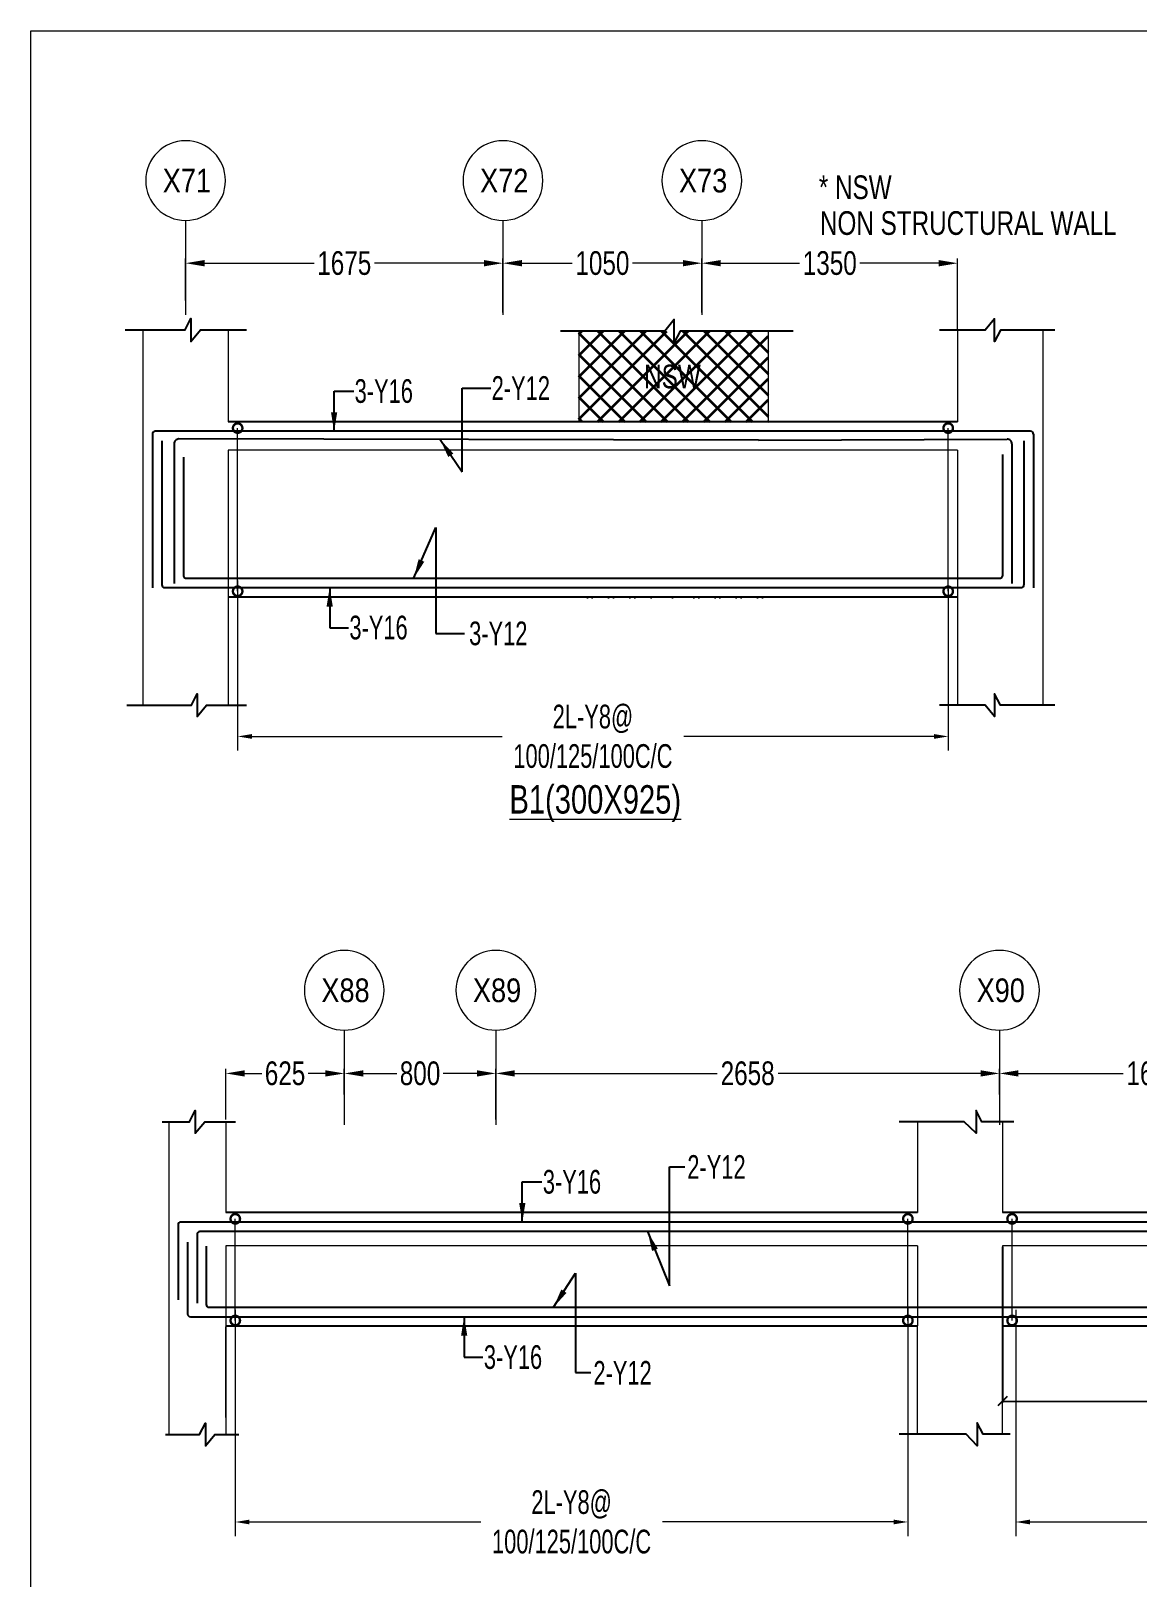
# Model space of a CAD drawing. Header units: millimetres. Extents: x -2697 to 288508, y -1308 to 60928.
# Drawn here: x -2697 to 3141, y 22907 to 31071 of the extents above; entities that cross this region are included whole.
import ezdxf
from ezdxf.enums import TextEntityAlignment as Align

# ---------------------------------------------------------------- set-up
doc = ezdxf.new("R2010")
doc.units = ezdxf.units.MM
doc.header["$LTSCALE"] = 100
for name, pattern in [('ACAD_ISO04W100', [30, 24, -3, 0, -3]), ('CONTINOUS', [0]), ('CONTINU', [0]), ('HIDDEN', [0.375, 0.25, -0.125])]:
    doc.linetypes.add(name, pattern=pattern)
doc.layers.get('Defpoints').update_dxf_attribs({"color": 1, "lineweight": 0})
for name, color, linetype in [('-S-ARROW', 253, 'Continuous'), ('-S-MISC', 8, 'Continuous'), ('-STR-BEAM', 7, 'CONTINU'), ('-STR-REINF', 3, 'Continuous'), ('-STR-TEXT', 6, 'Continuous')]:
    doc.layers.add(name, color=color, linetype=linetype)
for name, color, linetype, lineweight in [('-S-STIRUP', 11, 'Continuous', 9), ('-S-TEXT', 6, 'Continuous', 0), ('-STR-COLUMN', 5, 'HIDDEN', 13), ('-STR-RF-DIM', 252, 'CONTINOUS', 20), ('A-ANNO-GRID-LINE', 252, 'ACAD_ISO04W100', 20), ('A-ANNO-GRID-TEXT', 13, 'Continuous', 15), ('GRID DIM', 252, 'Continuous', 9), ('S-COL HATCH', 9, 'Continuous', 35), ('SEC TEXT', 9, 'Continuous', 18), ('SLAB LINE', 254, 'HIDDEN', 20)]:
    doc.layers.add(name, color=color, linetype=linetype, lineweight=lineweight)
doc.styles.add('BEAM-LS', font='romans.shx', dxfattribs={"width": 0.8})
doc.styles.add('Dim.s & Anno.(Misc.)', font='ARIALN.TTF')
doc.styles.add('SOBHA', font='swisscl.ttf', dxfattribs={"width": 0.9})
doc.styles.add('sobha.sed', font='swisscl.ttf')
doc.dimstyles.new('S--25', dxfattribs={"dimscale": 25, "dimtxt": 2.5, "dimasz": 2, "dimexe": 0.25, "dimexo": 0.25, "dimgap": 0.1, "dimtad": 0, "dimdec": 0, "dimrnd": 0.0005, "dimzin": 0, "dimdsep": 46, "dimtxsty": 'SOBHA', "dimblk": 'OBLIQUE', "dimcen": 0.09, "dimclrd": 8, "dimclre": 8, "dimclrt": 6, "dimadec": 0, "dimazin": 0, "dimtfac": 1, "dimtdec": 0, "dimtofl": 0, "dimtmove": 0, "dimatfit": 3, "dimfxl": 0.18, "dimtolj": 1, "dimtzin": 0, "dimlwd": -1, "dimlwe": -1, "dimarcsym": 0})
doc.dimstyles.new('S-50', dxfattribs={"dimscale": 50, "dimtxt": 2.5, "dimasz": 2, "dimexe": 0.5, "dimexo": 0.25, "dimgap": 0.25, "dimtad": 0, "dimdec": 0, "dimrnd": 0.0005, "dimzin": 0, "dimdsep": 46, "dimtxsty": 'sobha.sed', "dimblk": 'OBLIQUE', "dimcen": 0.09, "dimclrd": 8, "dimclre": 8, "dimclrt": 6, "dimadec": 0, "dimazin": 0, "dimtfac": 1, "dimtdec": 0, "dimtofl": 0, "dimtmove": 2, "dimatfit": 3, "dimfxl": 0.18, "dimtolj": 1, "dimtzin": 0, "dimlwd": -1, "dimlwe": -1, "dimarcsym": 0})
doc.dimstyles.new('S-DIM50', dxfattribs={"dimscale": 50, "dimtxt": 2.5, "dimasz": 1.5, "dimexe": 1.5, "dimexo": 1, "dimgap": 0.5, "dimtad": 0, "dimdec": 0, "dimzin": 0, "dimdsep": 46, "dimtxsty": 'SOBHA', "dimcen": 0.09, "dimclrd": 256, "dimclre": 256, "dimclrt": 6, "dimadec": 5, "dimazin": 0, "dimtfac": 1, "dimtdec": 0, "dimtofl": 0, "dimtmove": 0, "dimatfit": 3, "dimfxl": 0.18, "dimtolj": 1, "dimtzin": 0, "dimlwd": -1, "dimlwe": -1, "dimarcsym": 0})
doc.dimstyles.new('STIRUP', dxfattribs={"dimscale": 50, "dimtxt": 2.5, "dimasz": 2.2, "dimexe": 0, "dimexo": 0, "dimgap": 0.5, "dimtad": 0, "dimdec": 0, "dimzin": 0, "dimdsep": 46, "dimtxsty": 'BEAM-LS', "dimblk": 'DOTSMALL', "dimcen": 0.09, "dimclrd": 256, "dimclre": 256, "dimclrt": 256, "dimadec": 5, "dimazin": 0, "dimtfac": 1, "dimtdec": 0, "dimtofl": 0, "dimtmove": 0, "dimatfit": 3, "dimldrblk": 'DOTSMALL', "dimfxl": 0, "dimfxlon": 1, "dimtolj": 1, "dimtzin": 0, "dimlwd": -1, "dimlwe": -1, "dimarcsym": 0})

# ---------------------------------------------------------------- blocks, each defined once
blk = doc.blocks.new('_Oblique')
at = {"color": 0, "linetype": 'ByBlock', "lineweight": -2}
blk.add_line((-0.5, -0.5), (0.5, 0.5), dxfattribs=at)
blk = doc.blocks.new('*D76')
at = {"layer": '-STR-RF-DIM', "transparency": 16777216}
for p, q in [((-1605.8, 28168.6), (-1605.8, 27270.3)), ((2144.4, 28123.4), (2144.4, 27270.3)), ((-1530.8, 27345.3), (-209.9, 27345.3)), ((2069.4, 27345.3), (748.5, 27345.3))]:
    blk.add_line(p, q, dxfattribs=at)
for points in [[(-1530.8, 27357.8), (-1530.8, 27332.8), (-1605.8, 27345.3)], [(2069.4, 27357.8), (2069.4, 27332.8), (2144.4, 27345.3)]]:
    blk.add_solid(points, dxfattribs=at)
at = {"layer": 'Defpoints', "color": 0, "transparency": 16777216}
for p in [(-1605.8, 28168.6, 178586.6), (2144.4, 28123.4, 0), (2144.4, 27345.3)]:
    blk.add_point(p, dxfattribs=at)
at = {"layer": '-STR-RF-DIM', "color": 6, "transparency": 16777216, "insert": (269.3, 27345.3), "char_height": 125, "attachment_point": 5, "style": 'SOBHA'}
blk.add_mtext('\\A1;2L-Y8@\\P100/125/100C/C', dxfattribs=at)
blk = doc.blocks.new('_DotSmall')
at = {"color": 0, "linetype": 'ByBlock', "const_width": 0.5}
blk.add_lwpolyline([(-0.0625, 0, 1), (0.0625, 0, 1)], format="xyb", close=True, dxfattribs=at)
blk = doc.blocks.new('*D77')
at = {"layer": '-S-STIRUP', "ltscale": 100, "transparency": 16777216}
blk.add_line((-1605.8, 28111.7), (-1605.8, 28973.4), dxfattribs=at)
at = {"layer": 'Defpoints', "color": 0, "linetype": 'CONTINU', "ltscale": 100, "transparency": 16777216}
for p in [(-1605.8, 28973.4), (-1605.8, 28973.4), (-1605.8, 28111.7)]:
    blk.add_point(p, dxfattribs=at)
at = {"layer": '-S-STIRUP', "linetype": 'CONTINU', "ltscale": 100, "transparency": 16777216, "xscale": 100, "yscale": 100, "zscale": 100}
for p, rotation in [((-1605.8, 28973.4), 90), ((-1605.8, 28111.7), 270)]:
    blk.add_blockref('_DotSmall', p, dxfattribs=dict(at, rotation=rotation))
blk = doc.blocks.new('*D78')
at = {"layer": '-S-STIRUP', "ltscale": 100, "transparency": 16777216}
blk.add_line((2144.4, 28111.7), (2144.4, 28973.4), dxfattribs=at)
at = {"layer": 'Defpoints', "color": 0, "linetype": 'CONTINU', "ltscale": 100, "transparency": 16777216}
for p in [(2144.4, 28973.4), (2144.4, 28973.4), (2144.4, 28111.7)]:
    blk.add_point(p, dxfattribs=at)
at = {"layer": '-S-STIRUP', "linetype": 'CONTINU', "ltscale": 100, "transparency": 16777216, "xscale": 100, "yscale": 100, "zscale": 100}
for p, rotation in [((2144.4, 28973.4), 90), ((2144.4, 28111.7), 270)]:
    blk.add_blockref('_DotSmall', p, dxfattribs=dict(at, rotation=rotation))
blk = doc.blocks.new('A-SYMB_Grid')
blk.add_circle((0, 0), 4.21)
at = {"style": 'Dim.s & Anno.(Misc.)'}
blk.add_attdef('GRID', text='', height=3, dxfattribs=at).set_placement((0, 0), align=Align.MIDDLE_CENTER)
blk = doc.blocks.new('*D71')
at = {"layer": 'Defpoints', "color": 0, "transparency": 16777216}
for p in [(-205.6, 29844.1), (-1880.6, 29634.6), (-205.6, 29570.8)]:
    blk.add_point(p, dxfattribs=at)
at = {"layer": 'GRID DIM', "transparency": 16777216}
for p, q in [((-1880.6, 29647.1), (-1880.6, 29869.1)), ((-1780.6, 29844.1), (-1202.4, 29844.1)), ((-305.6, 29844.1), (-883.9, 29844.1)), ((-205.6, 29583.3), (-205.6, 29869.1))]:
    blk.add_line(p, q, dxfattribs=at)
for points in [[(-1780.6, 29860.8), (-1780.6, 29827.4), (-1880.6, 29844.1)], [(-305.6, 29860.8), (-305.6, 29827.4), (-205.6, 29844.1)]]:
    blk.add_solid(points, dxfattribs=at)
at = {"layer": 'GRID DIM', "color": 13, "transparency": 16777216, "insert": (-1043.1, 29844.1), "char_height": 125, "attachment_point": 5, "style": 'sobha.sed'}
blk.add_mtext('\\A1;1675', dxfattribs=at)
blk = doc.blocks.new('*D72')
at = {"layer": 'Defpoints', "color": 0, "transparency": 16777216}
for p in [(844.4, 29844.1), (-205.6, 29634.6), (844.4, 29570.8)]:
    blk.add_point(p, dxfattribs=at)
at = {"layer": 'GRID DIM', "transparency": 16777216}
for p, q in [((-205.6, 29647.1), (-205.6, 29869.1)), ((-105.6, 29844.1), (159.9, 29844.1)), ((744.4, 29844.1), (478.8, 29844.1)), ((844.4, 29583.3), (844.4, 29869.1))]:
    blk.add_line(p, q, dxfattribs=at)
for points in [[(-105.6, 29860.8), (-105.6, 29827.4), (-205.6, 29844.1)], [(744.4, 29860.8), (744.4, 29827.4), (844.4, 29844.1)]]:
    blk.add_solid(points, dxfattribs=at)
at = {"layer": 'GRID DIM', "color": 13, "transparency": 16777216, "insert": (319.4, 29844.1), "char_height": 125, "attachment_point": 5, "style": 'sobha.sed'}
blk.add_mtext('\\A1;1050', dxfattribs=at)
blk = doc.blocks.new('*D73')
at = {"layer": 'Defpoints', "color": 0, "transparency": 16777216}
for p in [(2194.4, 29844.1), (844.4, 29634.6), (2194.4, 29485.5, 0)]:
    blk.add_point(p, dxfattribs=at)
at = {"layer": 'GRID DIM', "transparency": 16777216}
for p, q in [((844.4, 29647.1), (844.4, 29869.1)), ((944.4, 29844.1), (1360, 29844.1)), ((2094.4, 29844.1), (1678.8, 29844.1)), ((2194.4, 29498), (2194.4, 29869.1))]:
    blk.add_line(p, q, dxfattribs=at)
for points in [[(944.4, 29860.8), (944.4, 29827.4), (844.4, 29844.1)], [(2094.4, 29860.8), (2094.4, 29827.4), (2194.4, 29844.1)]]:
    blk.add_solid(points, dxfattribs=at)
at = {"layer": 'GRID DIM', "color": 13, "transparency": 16777216, "insert": (1519.4, 29844.1), "char_height": 125, "attachment_point": 5, "style": 'sobha.sed'}
blk.add_mtext('\\A1;1350', dxfattribs=at)
blk = doc.blocks.new('*D454')
at = {"layer": '-STR-RF-DIM', "transparency": 16777216}
for p, q in [((1931.7, 24331.1), (1931.7, 23122.5)), ((-1618.4, 24318.3), (-1618.4, 23122.5)), ((-1543.4, 23197.5), (-322.5, 23197.5)), ((1856.7, 23197.5), (635.9, 23197.5))]:
    blk.add_line(p, q, dxfattribs=at)
for points in [[(-1543.4, 23210), (-1543.4, 23185), (-1618.4, 23197.5)], [(1856.7, 23210), (1856.7, 23185), (1931.7, 23197.5)]]:
    blk.add_solid(points, dxfattribs=at)
at = {"layer": 'Defpoints', "color": 0, "transparency": 16777216}
for p in [(1931.7, 24331.1, 0), (-1618.4, 24318.3, 178586.6), (1931.7, 23197.5)]:
    blk.add_point(p, dxfattribs=at)
at = {"layer": '-STR-RF-DIM', "color": 6, "transparency": 16777216, "insert": (156.7, 23197.5), "char_height": 125, "attachment_point": 5, "style": 'SOBHA'}
blk.add_mtext('\\A1;2L-Y8@\\P100/125/100C/C', dxfattribs=at)
blk = doc.blocks.new('*D455')
at = {"layer": '-S-STIRUP', "ltscale": 100, "transparency": 16777216}
blk.add_line((-1618.4, 24261.3), (-1618.4, 24798.1), dxfattribs=at)
at = {"layer": 'Defpoints', "color": 0, "linetype": 'CONTINU', "ltscale": 100, "transparency": 16777216}
for p in [(-1618.4, 24798.1), (-1618.4, 24798.1), (-1618.4, 24261.3)]:
    blk.add_point(p, dxfattribs=at)
at = {"layer": '-S-STIRUP', "linetype": 'CONTINU', "ltscale": 100, "transparency": 16777216, "xscale": 100, "yscale": 100, "zscale": 100}
for p, rotation in [((-1618.4, 24798.1), 90), ((-1618.4, 24261.3), 270)]:
    blk.add_blockref('_DotSmall', p, dxfattribs=dict(at, rotation=rotation))
blk = doc.blocks.new('*D456')
at = {"layer": '-S-STIRUP', "ltscale": 100, "transparency": 16777216}
blk.add_line((2481.6, 24261.3), (2481.6, 24798.1), dxfattribs=at)
at = {"layer": 'Defpoints', "color": 0, "linetype": 'CONTINU', "ltscale": 100, "transparency": 16777216}
for p in [(2481.6, 24798.1), (2481.6, 24798.1), (2481.6, 24261.3)]:
    blk.add_point(p, dxfattribs=at)
at = {"layer": '-S-STIRUP', "linetype": 'CONTINU', "ltscale": 100, "transparency": 16777216, "xscale": 100, "yscale": 100, "zscale": 100}
for p, rotation in [((2481.6, 24798.1), 90), ((2481.6, 24261.3), 270)]:
    blk.add_blockref('_DotSmall', p, dxfattribs=dict(at, rotation=rotation))
blk = doc.blocks.new('*D458')
at = {"layer": '-S-STIRUP', "ltscale": 100, "transparency": 16777216}
blk.add_line((1931.7, 24261.3), (1931.7, 24798.1), dxfattribs=at)
at = {"layer": 'Defpoints', "color": 0, "linetype": 'CONTINU', "ltscale": 100, "transparency": 16777216}
for p in [(1931.7, 24798.1), (1931.7, 24798.1), (1931.7, 24261.3)]:
    blk.add_point(p, dxfattribs=at)
at = {"layer": '-S-STIRUP', "linetype": 'CONTINU', "ltscale": 100, "transparency": 16777216, "xscale": 100, "yscale": 100, "zscale": 100}
for p, rotation in [((1931.7, 24798.1), 90), ((1931.7, 24261.3), 270)]:
    blk.add_blockref('_DotSmall', p, dxfattribs=dict(at, rotation=rotation))
blk = doc.blocks.new('*D460')
at = {"layer": 'Defpoints', "color": 0, "transparency": 16777216}
for p in [(4040.2, 25565.9), (2415.2, 25441.9, 0), (4040.2, 25441.9, 0)]:
    blk.add_point(p, dxfattribs=at)
at = {"layer": 'GRID DIM', "transparency": 16777216}
for p, q in [((2415.2, 25454.4), (2415.2, 25590.9)), ((2515.2, 25565.9), (3068.5, 25565.9)), ((3940.2, 25565.9), (3387, 25565.9)), ((4040.2, 25454.4), (4040.2, 25590.9))]:
    blk.add_line(p, q, dxfattribs=at)
for points in [[(2515.2, 25582.6), (2515.2, 25549.3), (2415.2, 25565.9)], [(3940.2, 25582.6), (3940.2, 25549.3), (4040.2, 25565.9)]]:
    blk.add_solid(points, dxfattribs=at)
at = {"layer": 'GRID DIM', "color": 13, "transparency": 16777216, "insert": (3227.7, 25565.9), "char_height": 125, "attachment_point": 5, "style": 'sobha.sed'}
blk.add_mtext('\\A1;1625', dxfattribs=at)
blk = doc.blocks.new('*D472')
at = {"layer": 'Defpoints', "color": 0, "transparency": 16777216}
for p in [(-243.2, 25565.9), (-243.2, 25441.9, 0), (2415.2, 25441.9, 0)]:
    blk.add_point(p, dxfattribs=at)
at = {"layer": 'GRID DIM', "transparency": 16777216}
for p, q in [((-243.2, 25454.4), (-243.2, 25590.9)), ((-143.2, 25565.9), (925.3, 25565.9)), ((2315.2, 25565.9), (1246.7, 25565.9)), ((2415.2, 25454.4), (2415.2, 25590.9))]:
    blk.add_line(p, q, dxfattribs=at)
for points in [[(-143.2, 25582.6), (-143.2, 25549.3), (-243.2, 25565.9)], [(2315.2, 25582.6), (2315.2, 25549.3), (2415.2, 25565.9)]]:
    blk.add_solid(points, dxfattribs=at)
at = {"layer": 'GRID DIM', "color": 13, "transparency": 16777216, "insert": (1086, 25565.9), "char_height": 125, "attachment_point": 5, "style": 'sobha.sed'}
blk.add_mtext('\\A1;2658', dxfattribs=at)
blk = doc.blocks.new('*D473')
at = {"layer": 'Defpoints', "color": 0, "transparency": 16777216}
for p in [(-1043.2, 25565.9), (-1043.2, 25441.9, 0), (-1668.3, 25310.2, 0)]:
    blk.add_point(p, dxfattribs=at)
at = {"layer": 'GRID DIM', "transparency": 16777216}
for p, q in [((-1668.3, 25322.7), (-1668.3, 25590.9)), ((-1568.3, 25565.9), (-1477.5, 25565.9)), ((-1143.2, 25565.9), (-1234, 25565.9)), ((-1043.2, 25454.4), (-1043.2, 25590.9))]:
    blk.add_line(p, q, dxfattribs=at)
for points in [[(-1568.3, 25582.6), (-1568.3, 25549.3), (-1668.3, 25565.9)], [(-1143.2, 25582.6), (-1143.2, 25549.3), (-1043.2, 25565.9)]]:
    blk.add_solid(points, dxfattribs=at)
at = {"layer": 'GRID DIM', "color": 13, "transparency": 16777216, "insert": (-1355.7, 25565.9), "char_height": 125, "attachment_point": 5, "style": 'sobha.sed'}
blk.add_mtext('\\A1;625', dxfattribs=at)
blk = doc.blocks.new('*D474')
at = {"layer": 'Defpoints', "color": 0, "transparency": 16777216}
for p in [(-1043.2, 25565.9), (-1043.2, 25441.9, 0), (-243.2, 25310.2, 0)]:
    blk.add_point(p, dxfattribs=at)
at = {"layer": 'GRID DIM', "transparency": 16777216}
for p, q in [((-1043.2, 25454.4), (-1043.2, 25590.9)), ((-943.2, 25565.9), (-765.1, 25565.9)), ((-343.2, 25565.9), (-521.4, 25565.9)), ((-243.2, 25322.7), (-243.2, 25590.9))]:
    blk.add_line(p, q, dxfattribs=at)
for points in [[(-943.2, 25582.6), (-943.2, 25549.3), (-1043.2, 25565.9)], [(-343.2, 25582.6), (-343.2, 25549.3), (-243.2, 25565.9)]]:
    blk.add_solid(points, dxfattribs=at)
at = {"layer": 'GRID DIM', "color": 13, "transparency": 16777216, "insert": (-643.2, 25565.9), "char_height": 125, "attachment_point": 5, "style": 'sobha.sed'}
blk.add_mtext('\\A1;800', dxfattribs=at)
blk = doc.blocks.new('*D737')
at = {"layer": '-STR-RF-DIM', "transparency": 16777216}
for p, q in [((8981.7, 24331.1), (8981.7, 23122.5)), ((2500.6, 24318.3), (2500.6, 23122.5)), ((2575.6, 23197.5), (5262, 23197.5)), ((8906.7, 23197.5), (6220.4, 23197.5))]:
    blk.add_line(p, q, dxfattribs=at)
for points in [[(2575.6, 23210), (2575.6, 23185), (2500.6, 23197.5)], [(8906.7, 23210), (8906.7, 23185), (8981.7, 23197.5)]]:
    blk.add_solid(points, dxfattribs=at)
at = {"layer": 'Defpoints', "color": 0, "transparency": 16777216}
for p in [(8981.7, 24331.1, 0), (2500.6, 24318.3, 178586.6), (8981.7, 23197.5)]:
    blk.add_point(p, dxfattribs=at)
at = {"layer": '-STR-RF-DIM', "color": 6, "transparency": 16777216, "insert": (5741.2, 23197.5), "char_height": 125, "attachment_point": 5, "style": 'SOBHA'}
blk.add_mtext('\\A1;2L-Y10@\\P100/150/100C/C', dxfattribs=at)
blk = doc.blocks.new('*D845')
at = {"color": 8, "transparency": 16777216}
for p, q in [((2431.7, 24649.8), (2431, 23828.9)), ((9031.7, 24643.6), (9031, 23822.6)), ((2431, 23835.1), (5661.6, 23832.1)), ((9031, 23828.9), (5800.3, 23831.9))]:
    blk.add_line(p, q, dxfattribs=at)
at = {"layer": 'Defpoints', "color": 0, "transparency": 16777216}
for p in [(2431.7, 24656.1, 0), (9031.7, 24649.8), (9031, 23828.9)]:
    blk.add_point(p, dxfattribs=at)
at = {"color": 8, "transparency": 16777216, "xscale": 50, "yscale": 50, "zscale": 50}
for p, rotation in [((2431, 23835.1), 179.9457426492544), ((9031, 23828.9), 359.9457426492545)]:
    blk.add_blockref('_Oblique', p, dxfattribs=dict(at, rotation=rotation))
at = {"color": 6, "transparency": 16777216, "insert": (5731, 23832), "char_height": 62.5, "attachment_point": 5, "rotation": 359.94574, "style": 'SOBHA'}
blk.add_mtext('\\A1;6600', dxfattribs=at)

msp = doc.modelspace()

# ---------------------------------------------------------------- hatches: boundary and pattern name
at = {"layer": 'S-COL HATCH'}
h = msp.add_hatch(dxfattribs=at)
h.set_pattern_fill('ANSI37', color=8, scale=25)
h.set_pattern_definition([(45, (-85508.35, -194978.8), (-56.1266, 56.1266), []), (135, (-85508.35, -194978.8), (-56.1266, -56.1266), [])])
h.paths.add_polyline_path([(1194.39, 28081.37), (194.39, 28081.37), (198.88, 28081.37), (1198.88, 28081.37)])
h.paths.add_polyline_path([(194.39, 29006.37), (1194.39, 29006.37), (1194.39, 29485.46), (194.39, 29485.46)])

# ---------------------------------------------------------------- linework, layer by layer
at = {"layer": '-S-MISC', "linetype": 'ByBlock', "ltscale": 1000, "elevation": 0}
for points in [[(-2199.41, 29491.59), (-1882.94, 29491.59), (-1852.07, 29551.25), (-1852.07, 29431.09), (-1802.22, 29491.59), (-1559.76, 29491.59)], [(1325.44, 29485.46), (729.75, 29485.46), (698.88, 29425.8), (698.88, 29545.97), (649.03, 29485.46), (98.56, 29485.46)], [(2706.98, 29489.74), (2420.45, 29489.74), (2389.58, 29430.08), (2389.58, 29550.25), (2339.73, 29489.74), (2098.57, 29489.74)], [(-2190.14, 27510.46), (-1850.1, 27510.46), (-1819.23, 27570.12), (-1819.23, 27449.96), (-1769.38, 27510.46), (-1559.76, 27510.46)], [(2706.98, 27510.46), (2420.45, 27510.46), (2389.58, 27570.12), (2389.58, 27449.96), (2339.73, 27510.46), (2098.57, 27510.46)], [(-2003.39, 25310.15), (-1860.21, 25310.15), (-1829.34, 25369.81), (-1829.34, 25249.65), (-1779.49, 25310.15), (-1617.41, 25310.15)], [(2491.73, 25310.74), (2322.29, 25310.74), (2291.42, 25370.4), (2291.42, 25250.24), (2228.36, 25310.74), (1885.91, 25310.74)], [(-1986.93, 23660.15), (-1807.24, 23660.15), (-1776.37, 23719.81), (-1776.37, 23599.65), (-1726.52, 23660.15), (-1599.34, 23660.15)], [(2471.33, 23660.52), (2328.96, 23660.52), (2298.09, 23720.18), (2298.09, 23600.01), (2239.55, 23660.52), (1885.91, 23660.52)]]:
    msp.add_lwpolyline(points, dxfattribs=at)
at = {"layer": '-STR-BEAM'}
for p, q in [((2194.4, 29006.37, 0), (-1655.6, 29006.37, 0)), ((2194.4, 28081.37, 0), (-1655.6, 28081.37, 0)), ((1981.75, 24831.05, 0), (-1668.25, 24831.05, 0)), ((9031.75, 24831.05, 0), (2431.75, 24831.05, 0)), ((1981.75, 24231.05, 0), (-1668.25, 24231.05, 0)), ((9031.75, 24231.05, 0), (2431.75, 24231.05, 0))]:
    msp.add_line(p, q, dxfattribs=at)
at = {"layer": '-STR-COLUMN', "linetype": 'Continuous', "ltscale": 10}
for p, q in [((-2105.6, 29485.46, 0), (-2105.6, 27510.46, 0)), ((-1655.6, 29485.46, 0), (-1655.6, 29006.37, 0)), ((194.39, 29485.46, 0), (194.39, 29006.37, 0)), ((1194.39, 29485.46, 0), (1194.39, 29006.37, 0)), ((2194.4, 29485.46, 0), (2194.4, 29006.37, 0)), ((2644.4, 29485.46, 0), (2644.4, 27510.46, 0)), ((-1655.6, 28081.37, 0), (-1655.6, 27510.46, 0)), ((2194.4, 28081.37, 0), (2194.4, 27510.46, 0)), ((-1968.25, 25310.15, 0), (-1968.25, 23660.15, 0)), ((-1668.25, 25310.15, 0), (-1668.25, 24831.05, 0)), ((1981.75, 25310.15, 0), (1981.75, 24831.05, 0)), ((2431.75, 25310.15, 0), (2431.75, 24831.05, 0)), ((-1668.25, 24231.05, 0), (-1668.25, 23660.15, 0)), ((-1668.25, 24231.05, 0), (-1668.25, 23660.15, 0)), ((-1668.25, 23749.24, 0), (-1668.25, 24228.34, 0)), ((1981.75, 23660.52, 0), (1981.75, 24231.05, 0)), ((2431.75, 23660.52, 0), (2431.75, 24231.05, 0))]:
    msp.add_line(p, q, dxfattribs=at)
at = {"layer": '-STR-REINF', "ltscale": 10}
for p, q in [((-2055.6, 28941.37, 0), (-2055.6, 28130.7, 0)), ((2579.4, 28956.37, 0), (-2040.6, 28956.37, 0)), ((-2005.6, 28906.37, 0), (-2005.6, 28146.37, 0)), ((1144.09, 28909.2, 0), (-1916.23, 28915.9, 0)), ((1144.09, 28909.2, 0), (2455.1, 28915.58, 0)), ((2544.4, 28906.37, 0), (2544.4, 28146.37, 0)), ((2594.4, 28941.37, 0), (2594.4, 28130.7, 0)), ((-1941.34, 28890.9, 0), (-1941.34, 28152.94, 0)), ((-1891.34, 28819.6, 0), (-1891.34, 28191.37, 0)), ((2430.21, 28833.96, 0), (2430.16, 28191.37, 0)), ((2480.22, 28890.58, 0), (2480.15, 28152.61, 0)), ((-1881.34, 28181.37, 0), (2420.16, 28181.37, 0)), ((-1990.6, 28131.37, 0), (2529.4, 28131.37, 0)), ((-1920.25, 24766.05, 0), (-1920.25, 24370.22, 0)), ((15511.34, 24781.05, 0), (-1905.25, 24781.05, 0)), ((-1870.25, 24675.22, 0), (-1870.25, 24296.05, 0)), ((-1820.25, 24716.05, 0), (-1820.25, 24353.09, 0)), ((15413.42, 24731.05, 0), (-1805.25, 24731.05, 0)), ((-1772.25, 24653.05, 0), (-1772.25, 24346.05, 0)), ((-1757.25, 24331.05, 0), (15374.02, 24331.05, 0)), ((-1855.25, 24281.05, 0), (15468.02, 24281.05, 0))]:
    msp.add_line(p, q, dxfattribs=at)
for centre, radius, start, end in [((-2040.6, 28941.37, 0), 15, 90, 180), ((-1916.34, 28890.9, 0), 25, 89.730129, 180), ((2455.22, 28890.58, 0), 25, 359.991522, 90.261393), ((2579.4, 28941.37, 0), 15, 0, 90), ((-1881.34, 28191.37, 0), 10, 180, 270), ((-1990.6, 28146.37, 0), 15, 180, 270), ((2529.4, 28146.37, 0), 15, 270, 0), ((-1905.25, 24766.05, 0), 15, 90, 180), ((-1805.25, 24716.05, 0), 15, 90, 180), ((-1757.25, 24346.05, 0), 15, 180, 270), ((-1855.25, 24296.05, 0), 15, 180, 270)]:
    msp.add_arc(centre, radius, start, end, dxfattribs=at)
at = {"layer": '-STR-REINF', "ltscale": 10, "extrusion": (-5.90422e-09, 5.89299e-08, 1)}
msp.add_arc((2420.16, 28191.37, 0), 10, 270, 359.993175, dxfattribs=at)
at = {"layer": 'A-ANNO-GRID-LINE', "ltscale": 40}
for p, q in [((-1880.57, 30069.62, 0), (-1880.57, 29570.78, 0)), ((-205.65, 30069.62, 0), (-205.65, 29570.78, 0)), ((844.35, 30069.62, 0), (844.35, 29570.78, 0)), ((-1043.22, 25794.22, 0), (-1043.22, 25295.39, 0)), ((-243.22, 25794.22, 0), (-243.22, 25295.39, 0)), ((2415.22, 25794.22, 0), (2415.22, 25295.39, 0))]:
    msp.add_line(p, q, dxfattribs=at)
at = {"layer": 'Defpoints', "color": 1}
for p, q in [((-1668.25, 25310.15, 0), (-1668.25, 24831.05, 0)), ((-1668.25, 23749.24, 0), (-1668.25, 24228.34, 0))]:
    msp.add_line(p, q, dxfattribs=at)
at = {"layer": 'Defpoints', "color": 8}
msp.add_lwpolyline([(-2696.85, 31070.56), (32364.23, 31070.56), (32364.23, 3901.12), (-2696.85, 3901.12)], close=True, dxfattribs=at)
at = {"layer": 'Defpoints', "color": 1}
msp.add_lwpolyline([(-2696.85, 31070.56), (32364.23, 31070.56), (32364.23, 3901.12), (-2696.85, 3901.12)], close=True, dxfattribs=at)
at = {"layer": 'SLAB LINE', "color": 9, "linetype": 'HIDDEN', "ltscale": 0.1}
for p, q in [((2194.4, 28856.37, 0), (-1655.6, 28856.37, 0)), ((-1655.6, 28856.37, 0), (-1655.6, 28081.37, 0)), ((2194.4, 28856.37, 0), (2194.4, 28081.37, 0)), ((-1668.25, 24656.05, 0), (-1668.25, 24231.05, 0)), ((1981.75, 24656.05, 0), (-1668.25, 24656.05, 0)), ((1981.75, 24656.05, 0), (1981.75, 24231.05, 0)), ((2431.75, 24656.05, 0), (2431.75, 24231.05, 0)), ((5831.75, 24656.05, 0), (2431.75, 24656.05, 0))]:
    msp.add_line(p, q, dxfattribs=at)

# ---------------------------------------------------------------- block references
at = {"layer": 'A-ANNO-GRID-TEXT'}
ref = msp.add_blockref('A-SYMB_Grid', (-1880.57, 30280.25, 0), dxfattribs=dict(at, xscale=-50, yscale=50, zscale=50))
ref.add_attrib('GRID', 'X71', dxfattribs={"layer": '0', "height": 125, "style": 'Dim.s & Anno.(Misc.)'}).set_placement((-1873.92, 30280.25, 0), align=Align.MIDDLE_CENTER)
ref = msp.add_blockref('A-SYMB_Grid', (-205.65, 30280.25, 0), dxfattribs=dict(at, xscale=-50, yscale=50, zscale=50))
ref.add_attrib('GRID', 'X72', dxfattribs={"layer": '0', "height": 125, "style": 'Dim.s & Anno.(Misc.)'}).set_placement((-199, 30280.25, 0), align=Align.MIDDLE_CENTER)
ref = msp.add_blockref('A-SYMB_Grid', (844.35, 30280.25, 0), dxfattribs=dict(at, xscale=-50, yscale=50, zscale=50))
ref.add_attrib('GRID', 'X73', dxfattribs={"layer": '0', "height": 125, "style": 'Dim.s & Anno.(Misc.)'}).set_placement((851, 30280.25, 0), align=Align.MIDDLE_CENTER)
ref = msp.add_blockref('A-SYMB_Grid', (-1043.22, 26004.85, 0), dxfattribs=dict(at, xscale=-50, yscale=50, zscale=50))
ref.add_attrib('GRID', 'X88', dxfattribs={"layer": '0', "height": 125, "style": 'Dim.s & Anno.(Misc.)'}).set_placement((-1036.57, 26004.85, 0), align=Align.MIDDLE_CENTER)
ref = msp.add_blockref('A-SYMB_Grid', (-243.22, 26004.85, 0), dxfattribs=dict(at, xscale=-50, yscale=50, zscale=50))
ref.add_attrib('GRID', 'X89', dxfattribs={"layer": '0', "height": 125, "style": 'Dim.s & Anno.(Misc.)'}).set_placement((-236.57, 26004.85, 0), align=Align.MIDDLE_CENTER)
ref = msp.add_blockref('A-SYMB_Grid', (2415.22, 26004.85, 0), dxfattribs=dict(at, xscale=-50, yscale=50, zscale=50))
ref.add_attrib('GRID', 'X90', dxfattribs={"layer": '0', "height": 125, "style": 'Dim.s & Anno.(Misc.)'}).set_placement((2421.87, 26004.85, 0), align=Align.MIDDLE_CENTER)

# ---------------------------------------------------------------- texts
at = {"layer": '-S-TEXT', "color": 6, "style": 'sobha.sed'}
for s, p in [('* NSW', (1461.58, 30182.66, 0)), ('NON STRUCTURAL WALL', (1467.42, 29993.7, 0)), ('NSW', (539.74, 29183.46, 178586.59))]:
    msp.add_text(s, height=125, dxfattribs=at).set_placement(p)
at = {"layer": '-STR-TEXT', "color": 6, "char_height": 125, "style": 'SOBHA'}
for s, insert, attachment_point in [('\\A1;3-Y16', (-988.37, 29231.64, 0), 1), ('\\A1;2-Y12', (-265.09, 29122.61, 178586.59), 7), ('\\A1;3-Y16', (-1016.01, 27856.09, 0), 7), ('\\A1;3-Y12', (-76.4, 27825.26, 0), 9), ('\\A1;2-Y12', (767.51, 25134.42, 0), 1), ('\\A1;3-Y16', (4.95, 25056.33, 0), 1), ('\\A1;3-Y16', (-306.34, 24130.78, 0), 1), ('\\A1;2-Y12', (271.88, 24047.4, 0), 1)]:
    msp.add_mtext(s, dxfattribs=dict(at, insert=insert, attachment_point=attachment_point))
at = {"layer": 'SEC TEXT', "color": 1, "linetype": 'ByBlock', "style": 'sobha.sed'}
msp.add_text('%%UB1(300X925)', height=150, rotation=359.989279, dxfattribs=at).set_placement((-171.35, 26938.16, 0))

# ---------------------------------------------------------------- dimensions: what is measured, and where the dimension line sits
at = {"layer": '-S-STIRUP', "linetype": 'CONTINU', "ltscale": 100}
for base, p1, p2, picture, middle in [((-1605.75, 28973.37, 178586.59), (-1605.75, 28111.65, 178586.59), (-1605.75, 28973.37, 178586.59), '*D77', (-1605.75, 28542.51, 178586.59)), ((2144.4, 28973.37, 0), (2144.4, 28111.65, 0), (2144.4, 28973.37, 0), '*D78', (2144.4, 28542.51, 0)), ((-1618.4, 24798.05, 178586.59), (-1618.4, 24261.34, 178586.59), (-1618.4, 24798.05, 178586.59), '*D455', (-1618.4, 24529.7, 178586.59)), ((1931.75, 24798.05, 0), (1931.75, 24261.34, 0), (1931.75, 24798.05, 0), '*D458', (1931.75, 24529.7, 0)), ((2481.6, 24798.05, 178586.59), (2481.6, 24261.34, 178586.59), (2481.6, 24798.05, 178586.59), '*D456', (2481.6, 24529.7, 178586.59))]:
    dim = msp.add_linear_dim(base=base, p1=p1, p2=p2, angle=90, text=' ', dimstyle='STIRUP', override={"dimasz": 2}, dxfattribs=at)
    dim.commit()
    dim.dimension.update_dxf_attribs({"geometry": picture, "text_midpoint": middle})
at = {"layer": '-STR-RF-DIM'}
for base, p1, p2, text, picture, middle in [((2144.4, 27345.27, 0), (-1605.75, 28168.59, 178586.59), (2144.4, 28123.37, 0), '2L-Y8@\\P100/125/100C/C', '*D76', (269.32, 27345.27, 0)), ((1931.75, 23197.47, 0), (-1618.4, 24318.28, 178586.59), (1931.75, 24331.05, 0), '2L-Y8@\\P100/125/100C/C', '*D454', (156.67, 23197.47, 0)), ((8981.75, 23197.47, 0), (2500.6, 24318.28, 178586.59), (8981.75, 24331.05, 0), '2L-Y10@\\P100/150/100C/C', '*D737', (5741.17, 23197.47, 0))]:
    dim = msp.add_linear_dim(base=base, p1=p1, p2=p2, text=text, dimstyle='S-DIM50', override={"dimscale": 1, "dimtxt": 125, "dimasz": 75, "dimexe": 75, "dimexo": 0, "dimgap": 25, "dimsah": 1, "dimcen": 4.5, "dimfxl": 75}, dxfattribs=at)
    dim.commit()
    dim.dimension.update_dxf_attribs({"geometry": picture, "text_midpoint": middle})
at = {"color": 6}
dim = msp.add_aligned_dim(p1=(2431.75, 24656.05, 0), p2=(9031.75, 24649.8), distance=-820.93, dimstyle='S--25', dxfattribs=at)
dim.commit()
dim.dimension.update_dxf_attribs({"geometry": '*D845', "text_midpoint": (5730.97, 23832)})
at = {"layer": 'GRID DIM'}
for base, p1, p2, picture, middle in [((-205.65, 29844.11, 0), (-1880.57, 29634.58, 0), (-205.65, 29570.78, 0), '*D71', (-1043.11, 29844.11, 0)), ((844.35, 29844.11, 0), (-205.65, 29634.58, 0), (844.35, 29570.78, 0), '*D72', (319.35, 29844.11, 0)), ((2194.4, 29844.11, 0), (844.35, 29634.58, 0), (2194.4, 29485.46, 0), '*D73', (1519.38, 29844.11, 0)), ((-1043.22, 25565.92, 0), (-1668.25, 25310.15, 0), (-1043.22, 25441.85, 0), '*D473', (-1355.73, 25565.92, 0)), ((4040.22, 25565.92, 0), (2415.22, 25441.85, 0), (4040.22, 25441.85, 0), '*D460', (3227.72, 25565.92, 0))]:
    dim = msp.add_linear_dim(base=base, p1=p1, p2=p2, dimstyle='S-50', override={"dimsah": 1, "dimclrd": 256, "dimclre": 256, "dimclrt": 13, "dimtmove": 1}, dxfattribs=at)
    dim.commit()
    dim.dimension.update_dxf_attribs({"geometry": picture, "text_midpoint": middle})
for base, p1, p2, picture, middle in [((-1043.22, 25565.92, 0), (-243.22, 25310.15, 0), (-1043.22, 25441.85, 0), '*D474', (-643.22, 25565.92, 0)), ((-243.22, 25565.92, 0), (2415.22, 25441.85, 0), (-243.22, 25441.85, 0), '*D472', (1086, 25565.92, 0))]:
    dim = msp.add_linear_dim(base=base, p1=p1, p2=p2, angle=180, dimstyle='S-50', override={"dimsah": 1, "dimclrd": 256, "dimclre": 256, "dimclrt": 13, "dimtmove": 1}, dxfattribs=at)
    dim.commit()
    dim.dimension.update_dxf_attribs({"geometry": picture, "text_midpoint": middle})

# ---------------------------------------------------------------- leaders
at = {"layer": '-S-ARROW', "annotation_type": 0, "has_hookline": 1, "hookline_direction": 1}
for points, text_width in [([(-1096.7, 28956.37, 0), (-1096.7, 29169.14, 0), (-993.37, 29169.14, 0)], 318.41), ([(-536.97, 28912.88, 178586.59), (-421.5, 28742.65, 178586.59), (-421.5, 29185.11, 178586.59), (-270.09, 29185.11, 178586.59)], 317.74), ([(-1120.05, 28131.37, 0), (-1120.05, 27918.59, 0), (-1021.01, 27918.59, 0)], 318.41), ([(-103.38, 24781.05, 0), (-103.38, 24993.83, 0), (-0.05, 24993.83, 0)], 318.41)]:
    msp.add_leader(points, dimstyle='S-50', override={"dimasz": 2, "dimgap": 0.1, "dimtad": 0}, dxfattribs=dict(at, text_width=text_width))
at = {"layer": '-S-ARROW'}
for points in [[(-675.62, 28182.69, 0), (-560.14, 28449.13, 0), (-560.14, 27888.08, 0), (-408.73, 27888.08, 0)], [(558.82, 24727.18, 0), (674.31, 24444.58, 0), (674.31, 25073.2, 0), (754.84, 25073.2, 0)], [(61.89, 24332.21, 0), (177.37, 24511.22, 0), (177.37, 23986.19, 0), (257.57, 23986.19, 0)], [(-410.38, 24281.05, 0), (-410.38, 24068.28, 0), (-311.34, 24068.28, 0)]]:
    msp.add_leader(points, dimstyle='S-50', override={"dimasz": 2, "dimgap": 0.1, "dimtad": 0}, dxfattribs=at)

doc.saveas('drawing.dxf')
